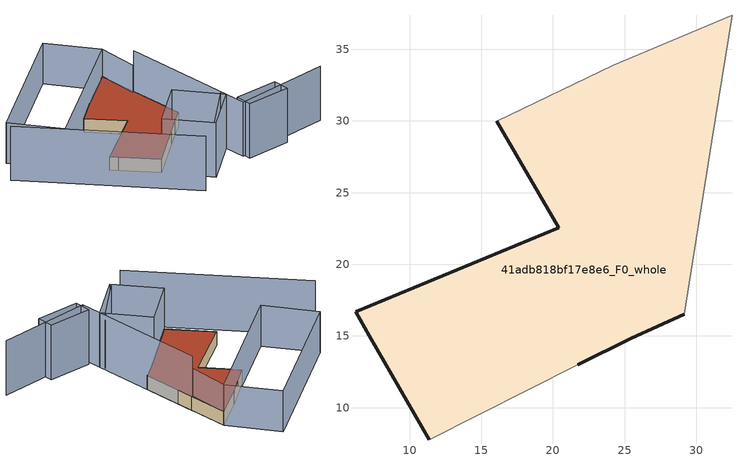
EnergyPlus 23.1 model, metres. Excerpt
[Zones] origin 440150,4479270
41adb818bf17e8e6_F0_whole
 floor ground (EU_floor_Construction): 29.15,16.5 31.09,28.6 32.49,37.37 24.19,33.88 16.09,29.99 20.41,22.53 6.22,16.69 7.19,15.01 11.37,7.76 21.72,12.98 25.45,14.83 z0
 wall outside (EU_wall_Construction): 29.15,16.5 25.45,14.83 21.72,12.98 / 11.37,7.76 7.19,15.01 6.22,16.69 20.41,22.53 16.09,29.99 z0:3
 wall adiabatic (EU_wall_Construction): 21.72,12.98 11.37,7.76 / 16.09,29.99 24.19,33.88 32.49,37.37 31.09,28.6 29.15,16.5 z0:3
 roof outside (EU_roof_Construction): 32.49,37.37 31.09,28.6 29.15,16.5 25.45,14.83 21.72,12.98 11.37,7.76 7.19,15.01 6.22,16.69 20.41,22.53 16.09,29.99 24.19,33.88 z3
shading: 16.57,-1.25 26.84,4.75 / 47.21,-4.46 26.33,-1.11 / 26.33,-1.11 31.12,28.8 / -8.37,29.81 10.42,-3.52 / 27.29,1.08 36.84,-1.05 / 36.84,-1.05 36.03,-4.67 / 36.03,-4.67 26.48,-2.54 / 26.48,-2.54 27.29,1.08 / 11.37,7.76 22.2,13.22 / 22.2,13.22 27.05,3.59 / 27.05,3.59 16.21,-1.86 / 16.21,-1.86 11.37,7.76 z0:12; 30.66,28.69 32.49,37.37 / 32.49,37.37 1.58,23.86 / 1.58,23.86 -3.18,34.74 / -3.18,34.74 27.73,48.25 / 27.73,48.25 32.49,37.37 z0:9
[Building]
EU S2 Campaign: North Axis=0; Terrain=City; Solar Distribution=FullExterior
[Site:Location]
Madrid: Latitude=40.5; Longitude=-3.5; Time Zone=1; Elevation=609
[SizingPeriod:WeatherFileDays]
AnnualSizingPeriod: Begin Month=1; Begin Day of Month=1; End Month=12; End Day of Month=31; Day of Week for Start Day=Monday; Use Weather File Daylight Saving Period=No; Use Weather File Rain and Snow Indicators=No
[MATERIAL]
EU_InternalMass_Material: Roughness=MediumRough; Thickness=0.1; Conductivity=1; Density=1800; Specific Heat=900; Thermal Absorptance=0.9; Solar Absorptance=0.7; Visible Absorptance=0.7
[MATERIAL:NOMASS] Roughness=MediumRough; Thermal Absorptance=0.9; Solar Absorptance=0.7; Visible Absorptance=0.7
Name | Thermal Resistance
EU_wall_NoMass | 0.609216
EU_roof_NoMass | 0.513268
EU_floor_NoMass | 0.568163
[CONSTRUCTION]
EU_wall_Construction: EU_wall_NoMass
EU_roof_Construction: EU_roof_NoMass
EU_floor_Construction: EU_floor_NoMass
EU_InternalMass_Construction: EU_InternalMass_Material
[ZONE]
41adb818bf17e8e6_F0_whole: Type=1; Multiplier=1; Ceiling Height=autocalculate; Volume=1047.11; Floor Area=autocalculate; Part of Total Floor Area=Yes
[INTERNALMASS]
41adb818bf17e8e6_F0_whole_EU_InternalMass: Construction=EU_InternalMass_Construction; Zone or ZoneList=41adb818bf17e8e6_F0_whole; Surface Area=349.024
[OTHEREQUIPMENT]
EU_Step8_InternalGain_41adb818bf17e8e6_F0_whole_f000: Fuel Type=Electricity; Zone or ZoneList or Space or SpaceList=41adb818bf17e8e6_F0_whole; Schedule=EU_Step8_GainSchedule_41adb818bf17e8e6_F0_whole_f000; Design Level Calculation Method=Watts/Area; Power per Zone Floor Area=1; Fraction Latent=0; Fraction Radiant=0; Fraction Lost=0; Carbon Dioxide Generation Rate=0; EndUse Subcategory=EU_Step8_InternalGains
[ZONEVENTILATION:DESIGNFLOWRATE]
EU_ConstantAir_41adb818bf17e8e6_F0_whole: Zone or ZoneList or Space or SpaceList=41adb818bf17e8e6_F0_whole; Schedule=EU_AlwaysOn; Design Flow Rate Calculation Method=AirChanges/Hour; Air Changes per Hour=0.752966; Ventilation Type=Natural; Fan Pressure Rise=0; Fan Total Efficiency=1; Constant Term Coefficient=1; Temperature Term Coefficient=0; Velocity Term Coefficient=0; Velocity Squared Term Coefficient=0; Minimum Indoor Temperature=-100; Maximum Indoor Temperature=100; Delta Temperature=-100; Minimum Outdoor Temperature=-100; Maximum Outdoor Temperature=100; Maximum Wind Speed=40
[HVACTEMPLATE:THERMOSTAT]
EU_HeatOnly_41adb818bf17e8e6_F0_whole: Constant Heating Setpoint=20; Constant Cooling Setpoint=50
[HVACTEMPLATE:ZONE:IDEALLOADSAIRSYSTEM]
41adb818bf17e8e6_F0_whole: Template Thermostat=EU_HeatOnly_41adb818bf17e8e6_F0_whole; System Availability Schedule=EU_AlwaysOn; Maximum Heating Supply Air Temperature=50; Minimum Cooling Supply Air Temperature=13; Maximum Heating Supply Air Humidity Ratio=0.0156; Minimum Cooling Supply Air Humidity Ratio=0.0077; Heating Limit=NoLimit; Cooling Limit=NoLimit; Heating Availability Schedule=EU_AlwaysOn; Cooling Availability Schedule=EU_CoolingOff; Dehumidification Control Type=ConstantSensibleHeatRatio; Cooling Sensible Heat Ratio=0.7; Dehumidification Setpoint=60; Humidification Control Type=None; Humidification Setpoint=30; Outdoor Air Method=None; Outdoor Air Flow Rate per Person=0.00944; Outdoor Air Flow Rate per Zone Floor Area=0; Outdoor Air Flow Rate per Zone=0; Demand Controlled Ventilation Type=None; Outdoor Air Economizer Type=NoEconomizer; Heat Recovery Type=None; Sensible Heat Recovery Effectiveness=0.7; Latent Heat Recovery Effectiveness=0.65
[SIZING:ZONE]
41adb818bf17e8e6_F0_whole: Zone Cooling Design Supply Air Temperature Input Method=SupplyAirTemperature; Zone Cooling Design Supply Air Temperature=13; Zone Heating Design Supply Air Temperature Input Method=SupplyAirTemperature; Zone Heating Design Supply Air Temperature=50; Zone Cooling Design Supply Air Humidity Ratio=0.008; Zone Heating Design Supply Air Humidity Ratio=0.008; Cooling Design Air Flow Method=DesignDay; Cooling Design Air Flow Rate=0; Cooling Minimum Air Flow per Zone Floor Area=0.000762; Cooling Minimum Air Flow=0; Cooling Minimum Air Flow Fraction=0.2; Heating Design Air Flow Method=DesignDay; Heating Design Air Flow Rate=0; Heating Maximum Air Flow per Zone Floor Area=0.002032; Heating Maximum Air Flow=0.141576; Heating Maximum Air Flow Fraction=0.3; Account for Dedicated Outdoor Air System=No; Dedicated Outdoor Air System Control Strategy=NeutralSupplyAir; Dedicated Outdoor Air Low Setpoint Temperature for Design=autosize; Dedicated Outdoor Air High Setpoint Temperature for Design=autosize; Zone Load Sizing Method=Sensible Load Only No Latent Load; Zone Latent Cooling Design Supply Air Humidity Ratio Input Method=HumidityRatioDifference; Zone Cooling Design Supply Air Humidity Ratio Difference=0.005; Zone Latent Heating Design Supply Air Humidity Ratio Input Method=HumidityRatioDifference; Zone Humidification Design Supply Air Humidity Ratio Difference=0.005
[SCHEDULE:CONSTANT]
Name | Hourly Value
EU_AlwaysOn | 1
EU_CoolingOff | 0
[SCHEDULE:FILE]
EU_Step8_GainSchedule_41adb818bf17e8e6_F0_whole_f000: File=../../schedules/41adb818bf17e8e6/41adb818bf17e8e6_F0_whole_f000_gain.csv; Column Number=1; Rows to Skip at Top=0; Number of Hours of Data=8760; Column Separator=Comma; Interpolate to Timestep=No; Minutes per Item=60; Adjust Schedule for Daylight Savings=Yes
